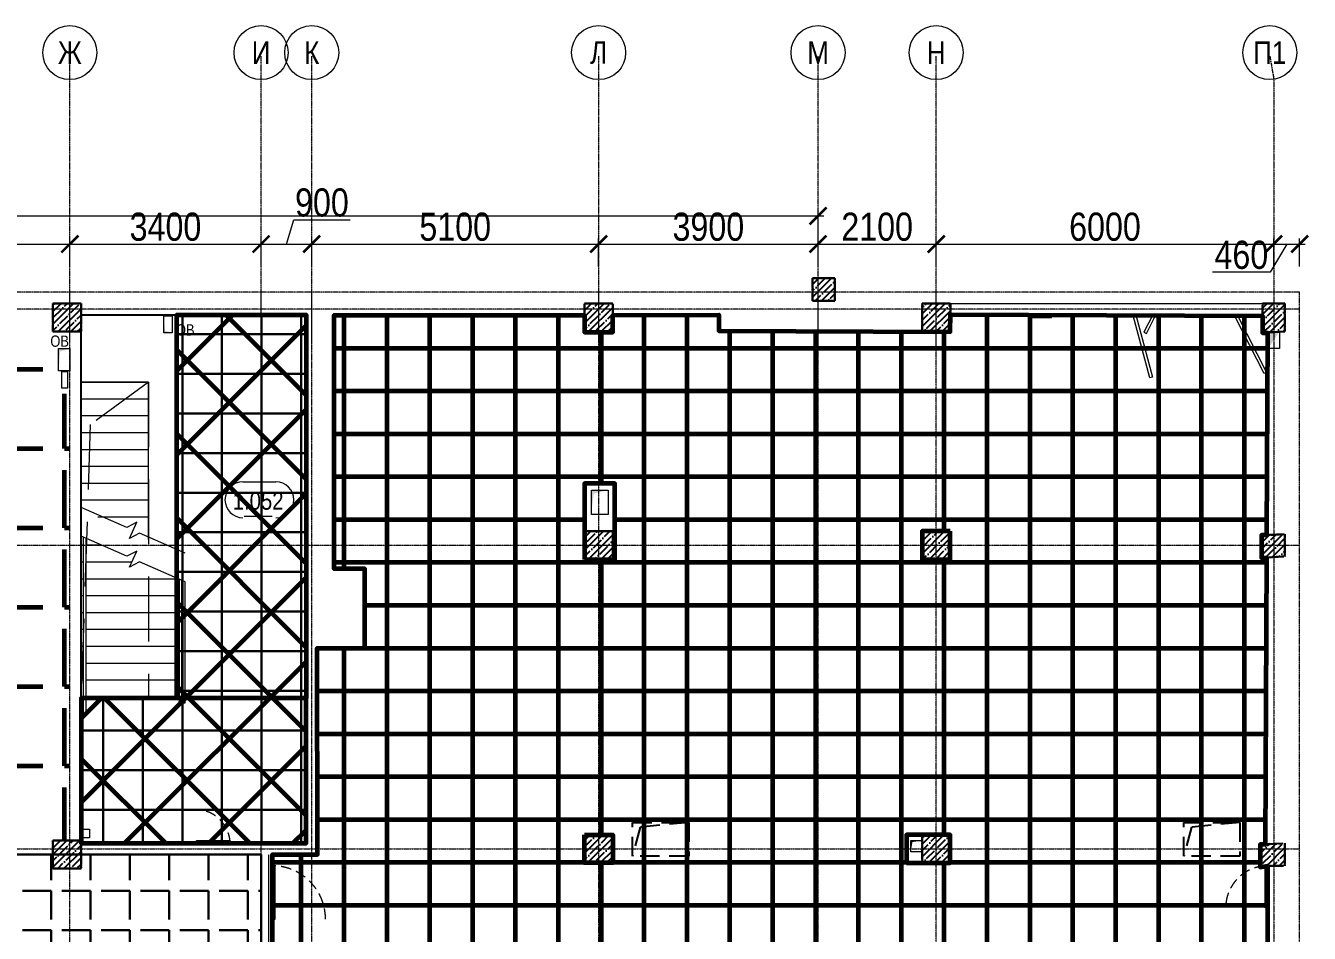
# Model space of a CAD drawing. Header units: millimetres. Extents: x -65509 to 912790, y 446 to 713294.
# Drawn here: x 23295 to 46113, y 80270 to 96413 of the extents above; entities that cross this region are included whole.
import ezdxf
from ezdxf.enums import TextEntityAlignment as Align

# ---------------------------------------------------------------- set-up
doc = ezdxf.new("R2010")
doc.units = ezdxf.units.MM
for name, pattern in [('CENTER', [50.8, 31.75, -6.35, 6.35, -6.35]), ('CENTER2', [28.575, 19.05, -3.175, 3.175, -3.175]), ('DASHED', [19.05, 12.7, -6.35]), ('HIDDEN', [9.525, 6.35, -3.175]), ('HIDDEN2', [4.7625, 3.175, -1.5875])]:
    doc.linetypes.add(name, pattern=pattern)
doc.layers.get('Defpoints').update_dxf_attribs({"color": 250})
for name, color, linetype, lineweight in [('7.3) Плитка 6', 90, 'Continuous', 60), ('7.5) Плитка тип 6                    6 вып', 90, 'Continuous', 60), ('8.2) Изоляция пола Тип 6    6 вып', 6, 'Continuous', 60), ('9.1) Линолеум 9  9.2 Инв', 3, 'Continuous', 60), ('9.2) Юра итоговая пол плитка', 3, 'Continuous', 30), ('АР_Area', 250, 'Continuous', 5), ('АР_Двери_витраж', 250, 'Continuous', 9), ('АР_Двери_внутренние_антипаника', 250, 'Continuous', 0), ('АР_Колонны', 250, 'Continuous', 30), ('АР_ЛК', 250, 'Continuous', 25), ('АР_Отверстия', 250, 'Continuous', 9), ('АР_Стены ЖБ', 250, 'Continuous', 35), ('АР_Стены кирпич', 250, 'Continuous', 20), ('АР_Тонкая', 250, 'Continuous', 5), ('АР_Ф_ЛК', 250, 'Continuous', 5), ('АР_Штриховка', 250, 'Continuous', 0), ('ВК_Шахты', 250, 'Continuous', 9), ('КМ_Фахверки размер', 250, 'Continuous', 25), ('ОВ_коллекторы', 250, 'Continuous', 25), ('ОВ_Отопление', 250, 'Continuous', 5), ('ОВ_Шахты_блок 4.1', 250, 'Continuous', 25), ('РД_Оси_100', 250, 'Continuous', 0), ('РД_Оси_размер', 250, 'Continuous', 0)]:
    doc.layers.add(name, color=color, linetype=linetype, lineweight=lineweight)
doc.layers.add('АР_Делит', color=250, linetype='Continuous', lineweight=0, plot=False)
doc.styles.add('style1', font='ARIALN.TTF')
doc.styles.add('ккк', font='isocpeur.ttf', dxfattribs={"width": 0.85, "oblique": 15})
doc.dimstyles.new('Dim100_ареал', dxfattribs={"dimscale": 100, "dimtxt": 2.5, "dimasz": 1, "dimexe": 1, "dimexo": 1, "dimgap": 0.5, "dimtad": 1, "dimzin": 12, "dimdsep": 46, "dimtxsty": 'style1', "dimblk": 'ARCHTICK', "dimcen": 1, "dimdle": 1, "dimclrd": 256, "dimclre": 256, "dimaunit": 1, "dimadec": 0, "dimazin": 3, "dimtfac": 1, "dimtmove": 1, "dimatfit": 3, "dimldrblk": 'OPEN30', "dimfxl": 4, "dimfxlon": 1, "dimtolj": 1, "dimtzin": 0, "dimlwd": 9, "dimlwe": 9, "dimarcsym": 0})
pattern_1 = [(45, (-120, -9128.87), (-112.2532, 112.2532), []), (45, (-7.75, -9128.87), (-112.2532, 112.2532), [198.4375, -39.6875, 0, -39.6875])]

# ---------------------------------------------------------------- blocks, each defined once
blk = doc.blocks.new('ЛК_4000х9200_1эт')
at = {"color": 5}
blk.add_lwpolyline([(3574, 3915), (6700, 3915), (6700, 3955), (3559, 3955)], dxfattribs=at)
at = {"layer": 'АР_Делит'}
blk.add_lwpolyline([(-400, 4000), (9000, 4000), (9000, 0), (-400, 0)], close=True, dxfattribs=at)
at = {"layer": 'АР_Тонкая'}
for points in [[(3841, 2150), (3484, 2961), (3577, 3138), (3291, 3012), (3383, 3189), (3026, 4000)], [(4352, 2150), (3995, 2961), (4088, 3138), (3802, 3012), (3894, 3189), (3537, 4000)]]:
    blk.add_lwpolyline(points, dxfattribs=at)
at = {"layer": 'АР_Ф_ЛК'}
for p, q in [((800, 2800), (800, 4000)), ((1100, 2800), (1100, 4000)), ((1400, 2800), (1400, 4000)), ((1700, 2800), (1700, 4000)), ((2000, 2800), (2000, 4000)), ((2300, 2800), (2300, 4000)), ((2600, 2800), (2600, 4000)), ((2900, 2800), (2900, 4000)), ((3200, 2800), (3200, 3705))]:
    blk.add_line(p, q, dxfattribs=at)
at = {"layer": 'АР_Ф_ЛК', "color": 5}
for p, q in [((3700, 3955), (3700, 4000)), ((3700, 3630), (3700, 3915)), ((4000, 3955), (4000, 4000)), ((4000, 3099), (4000, 3915)), ((4300, 3955), (4300, 4000)), ((4300, 2269), (4300, 3915)), ((4600, 3955), (4600, 4000)), ((4600, 2255), (4600, 3915)), ((4900, 3955), (4900, 4000)), ((4900, 2255), (4900, 3915)), ((5200, 3955), (5200, 4000)), ((5200, 2255), (5200, 3915)), ((5500, 3955), (5500, 4000)), ((5500, 2255), (5500, 3915)), ((5800, 3955), (5800, 4000)), ((5800, 2255), (5800, 3915)), ((6100, 3955), (6100, 4000)), ((6100, 2255), (6100, 3915)), ((6400, 3955), (6400, 4000)), ((6400, 2255), (6400, 3915)), ((4600, 2190), (4600, 2215)), ((4900, 2190), (4900, 2215)), ((5200, 2190), (5200, 2215)), ((5500, 2190), (5500, 2215)), ((5800, 2190), (5800, 2215)), ((6100, 2190), (6100, 2215)), ((6400, 2190), (6400, 2215))]:
    blk.add_line(p, q, dxfattribs=at)
at = {"layer": 'АР_Ф_ЛК', "color": 5, "lineweight": 9}
for p, q in [((4306, 2255), (6480, 2255)), ((4324, 2215), (6480, 2215))]:
    blk.add_line(p, q, dxfattribs=at)
at = {"layer": 'АР_Ф_ЛК'}
blk.add_lwpolyline([(3599, 2800), (800, 2800), (800, 4000), (3070, 4000)], dxfattribs=at)
for points in [[(800, 3400, 0, 150, 0), (1266, 3400, 0, 0, 0), (3334, 3400, 0, 0, 0)], [(4094, 3085, 0, 150, 0), (4561, 3085, 0, 0, 0), (6400, 3085, 0, 0, 0)]]:
    blk.add_lwpolyline(points, format="xyseb", dxfattribs=at)
at = {"layer": 'АР_Ф_ЛК', "color": 5}
blk.add_lwpolyline([(4335, 2190), (6500, 2190), (6500, 2150), (4352, 2150)], dxfattribs=at)
at = {"layer": 'АР_Ф_ЛК', "color": 5, "lineweight": 9}
blk.add_arc((6480, 2235), 20, 270, 90, dxfattribs=at)
blk = doc.blocks.new('otv')
at = {"linetype": 'Continuous'}
blk.add_lwpolyline([(0, -1), (0, 0), (1, 0), (1, -1)], close=True, dxfattribs=at)
blk.add_solid([(0, -1), (0, 0), (0.135, -0.137), (1, 0)], dxfattribs=at)
blk = doc.blocks.new('otv пунктир')
at = {"linetype": 'HIDDEN', "ltscale": 0.07}
blk.add_lwpolyline([(0, 0), (0, 1), (1, 1), (1, 0)], close=True, dxfattribs=at)
blk.add_lwpolyline([(0, 1), (0.1346, 0.1366), (1, 0)], dxfattribs=at)
blk = doc.blocks.new('otv_в_стене')
at = {"linetype": 'Continuous'}
blk.add_lwpolyline([(0, -1), (0, 0), (1, 0), (1, -1)], close=True, dxfattribs=at)
blk.add_solid([(0, -1), (0, 0), (0.5, -0.5), (1, 0)], dxfattribs=at)
blk = doc.blocks.new('A-iden')
at = {"linetype": 'Continuous', "lineweight": 5}
blk.add_circle((0, -4), 3, dxfattribs=at)
at = {"color": 0, "linetype": 'Continuous', "lineweight": 20, "style": 'ккк', "width": 0.85}
blk.add_attdef('ID', text='', height=8, dxfattribs=at).set_placement((0.31, -3.85), align=Align.MIDDLE_CENTER)
blk = doc.blocks.new('_ArchTick')
at = {"color": 0, "linetype": 'ByBlock', "const_width": 0.15}
blk.add_lwpolyline([(-0.5, -0.5), (0.5, 0.5)], dxfattribs=at)
blk = doc.blocks.new('*D118')
at = {"layer": 'Defpoints', "color": 0, "transparency": 16777216}
for p in [(1241253, 222414), (1223253, 135908), (1241253, 133908)]:
    blk.add_point(p, dxfattribs=at)
at = {"layer": 'РД_Оси_размер', "lineweight": 9, "transparency": 16777216}
for p, q in [((1223253, 134308), (1223253, 133808)), ((1241253, 134308), (1241253, 133808)), ((1223153, 133908), (1241353, 133908))]:
    blk.add_line(p, q, dxfattribs=at)
at = {"layer": 'РД_Оси_размер', "lineweight": 9, "transparency": 16777216, "xscale": 300, "yscale": 300, "zscale": 300, "rotation": 180}
blk.add_blockref('_ArchTick', (1223253, 133908), dxfattribs=at)
at = {"layer": 'РД_Оси_размер', "lineweight": 9, "transparency": 16777216, "xscale": 300, "yscale": 300, "zscale": 300}
blk.add_blockref('_ArchTick', (1241253, 133908), dxfattribs=at)
at = {"layer": 'РД_Оси_размер', "color": 0, "transparency": 16777216, "insert": (1232253, 134213), "char_height": 500, "attachment_point": 5, "style": 'style1'}
blk.add_mtext('\\A1;18000', dxfattribs=at)
blk = doc.blocks.new('_Open30')
at = {"color": 0, "linetype": 'ByBlock', "lineweight": -2}
for p, q in [((-1, 0.268), (0, 0)), ((0, 0), (-1, -0.268)), ((0, 0), (-1, 0))]:
    blk.add_line(p, q, dxfattribs=at)
blk = doc.blocks.new('*D98')
at = {"layer": 'Defpoints', "color": 0, "transparency": 16777216}
for p in [(1233153, 224571), (1195653, 222571), (1233153, 222571)]:
    blk.add_point(p, dxfattribs=at)
at = {"layer": 'РД_Оси_размер', "lineweight": 9, "transparency": 16777216}
for p, q in [((1195553, 224571), (1233253, 224571)), ((1195653, 224171), (1195653, 224671)), ((1233153, 224171), (1233153, 224671))]:
    blk.add_line(p, q, dxfattribs=at)
at = {"layer": 'РД_Оси_размер', "lineweight": 9, "transparency": 16777216, "xscale": 300, "yscale": 300, "zscale": 300, "rotation": 180}
blk.add_blockref('_ArchTick', (1195653, 224571), dxfattribs=at)
at = {"layer": 'РД_Оси_размер', "lineweight": 9, "transparency": 16777216, "xscale": 300, "yscale": 300, "zscale": 300}
blk.add_blockref('_ArchTick', (1233153, 224571), dxfattribs=at)
at = {"layer": 'РД_Оси_размер', "color": 0, "transparency": 16777216, "insert": (1214403, 224876), "char_height": 500, "attachment_point": 5, "style": 'style1'}
blk.add_mtext('\\A1;37500', dxfattribs=at)
blk = doc.blocks.new('*D110')
at = {"layer": 'Defpoints', "color": 0, "transparency": 16777216}
for p in [(1219853, 224071), (1215753, 222571), (1219853, 222571)]:
    blk.add_point(p, dxfattribs=at)
at = {"layer": 'РД_Оси_размер', "lineweight": 9, "transparency": 16777216}
for p, q in [((1215653, 224071), (1219953, 224071)), ((1215753, 223671), (1215753, 224171)), ((1219853, 223671), (1219853, 224171))]:
    blk.add_line(p, q, dxfattribs=at)
at = {"layer": 'РД_Оси_размер', "lineweight": 9, "transparency": 16777216, "xscale": 300, "yscale": 300, "zscale": 300, "rotation": 180}
blk.add_blockref('_ArchTick', (1215753, 224071), dxfattribs=at)
at = {"layer": 'РД_Оси_размер', "lineweight": 9, "transparency": 16777216, "xscale": 300, "yscale": 300, "zscale": 300}
blk.add_blockref('_ArchTick', (1219853, 224071), dxfattribs=at)
at = {"layer": 'РД_Оси_размер', "color": 0, "transparency": 16777216, "insert": (1217803, 224376), "char_height": 500, "attachment_point": 5, "style": 'style1'}
blk.add_mtext('\\A1;4100', dxfattribs=at)
blk = doc.blocks.new('*D111')
at = {"layer": 'Defpoints', "color": 0, "transparency": 16777216}
for p in [(1223253, 224071), (1219853, 222571), (1223253, 222571)]:
    blk.add_point(p, dxfattribs=at)
at = {"layer": 'РД_Оси_размер', "lineweight": 9, "transparency": 16777216}
for p, q in [((1219753, 224071), (1223353, 224071)), ((1219853, 223671), (1219853, 224171)), ((1223253, 223671), (1223253, 224171))]:
    blk.add_line(p, q, dxfattribs=at)
at = {"layer": 'РД_Оси_размер', "lineweight": 9, "transparency": 16777216, "xscale": 300, "yscale": 300, "zscale": 300, "rotation": 180}
blk.add_blockref('_ArchTick', (1219853, 224071), dxfattribs=at)
at = {"layer": 'РД_Оси_размер', "lineweight": 9, "transparency": 16777216, "xscale": 300, "yscale": 300, "zscale": 300}
blk.add_blockref('_ArchTick', (1223253, 224071), dxfattribs=at)
at = {"layer": 'РД_Оси_размер', "color": 0, "transparency": 16777216, "insert": (1221553, 224376), "char_height": 500, "attachment_point": 5, "style": 'style1'}
blk.add_mtext('\\A1;3400', dxfattribs=at)
blk = doc.blocks.new('*D112')
at = {"layer": 'Defpoints', "color": 0, "transparency": 16777216}
for p in [(1224153, 224071), (1223253, 222571), (1224153, 222571)]:
    blk.add_point(p, dxfattribs=at)
at = {"layer": 'РД_Оси_размер', "lineweight": 9, "transparency": 16777216}
for p, q in [((1223703, 224071), (1223832, 224501)), ((1223832, 224501), (1224837, 224501)), ((1223153, 224071), (1224253, 224071)), ((1223253, 223671), (1223253, 224171)), ((1224153, 223671), (1224153, 224171))]:
    blk.add_line(p, q, dxfattribs=at)
at = {"layer": 'РД_Оси_размер', "lineweight": 9, "transparency": 16777216, "xscale": 300, "yscale": 300, "zscale": 300, "rotation": 180}
blk.add_blockref('_ArchTick', (1223253, 224071), dxfattribs=at)
at = {"layer": 'РД_Оси_размер', "lineweight": 9, "transparency": 16777216, "xscale": 300, "yscale": 300, "zscale": 300}
blk.add_blockref('_ArchTick', (1224153, 224071), dxfattribs=at)
at = {"layer": 'РД_Оси_размер', "color": 0, "transparency": 16777216, "insert": (1224334, 224807), "char_height": 500, "attachment_point": 5, "style": 'style1'}
blk.add_mtext('\\A1;900', dxfattribs=at)
blk = doc.blocks.new('*D113')
at = {"layer": 'Defpoints', "color": 0, "transparency": 16777216}
for p in [(1229253, 224071), (1224153, 222571), (1229253, 222571)]:
    blk.add_point(p, dxfattribs=at)
at = {"layer": 'РД_Оси_размер', "lineweight": 9, "transparency": 16777216}
for p, q in [((1224053, 224071), (1229353, 224071)), ((1224153, 223671), (1224153, 224171)), ((1229253, 223671), (1229253, 224171))]:
    blk.add_line(p, q, dxfattribs=at)
at = {"layer": 'РД_Оси_размер', "lineweight": 9, "transparency": 16777216, "xscale": 300, "yscale": 300, "zscale": 300, "rotation": 180}
blk.add_blockref('_ArchTick', (1224153, 224071), dxfattribs=at)
at = {"layer": 'РД_Оси_размер', "lineweight": 9, "transparency": 16777216, "xscale": 300, "yscale": 300, "zscale": 300}
blk.add_blockref('_ArchTick', (1229253, 224071), dxfattribs=at)
at = {"layer": 'РД_Оси_размер', "color": 0, "transparency": 16777216, "insert": (1226703, 224376), "char_height": 500, "attachment_point": 5, "style": 'style1'}
blk.add_mtext('\\A1;5100', dxfattribs=at)
blk = doc.blocks.new('*D114')
at = {"layer": 'Defpoints', "color": 0, "transparency": 16777216}
for p in [(1233153, 224071), (1229253, 222571), (1233153, 222571)]:
    blk.add_point(p, dxfattribs=at)
at = {"layer": 'РД_Оси_размер', "lineweight": 9, "transparency": 16777216}
for p, q in [((1229153, 224071), (1233253, 224071)), ((1229253, 223671), (1229253, 224171)), ((1233153, 223671), (1233153, 224171))]:
    blk.add_line(p, q, dxfattribs=at)
at = {"layer": 'РД_Оси_размер', "lineweight": 9, "transparency": 16777216, "xscale": 300, "yscale": 300, "zscale": 300, "rotation": 180}
blk.add_blockref('_ArchTick', (1229253, 224071), dxfattribs=at)
at = {"layer": 'РД_Оси_размер', "lineweight": 9, "transparency": 16777216, "xscale": 300, "yscale": 300, "zscale": 300}
blk.add_blockref('_ArchTick', (1233153, 224071), dxfattribs=at)
at = {"layer": 'РД_Оси_размер', "color": 0, "transparency": 16777216, "insert": (1231203, 224376), "char_height": 500, "attachment_point": 5, "style": 'style1'}
blk.add_mtext('\\A1;3900', dxfattribs=at)
blk = doc.blocks.new('*D115')
at = {"layer": 'Defpoints', "color": 0, "transparency": 16777216}
for p in [(1235253, 224071), (1233153, 222571), (1235253, 222571)]:
    blk.add_point(p, dxfattribs=at)
at = {"layer": 'РД_Оси_размер', "lineweight": 9, "transparency": 16777216}
for p, q in [((1233053, 224071), (1235353, 224071)), ((1233153, 223671), (1233153, 224171)), ((1235253, 223671), (1235253, 224171))]:
    blk.add_line(p, q, dxfattribs=at)
at = {"layer": 'РД_Оси_размер', "lineweight": 9, "transparency": 16777216, "xscale": 300, "yscale": 300, "zscale": 300, "rotation": 180}
blk.add_blockref('_ArchTick', (1233153, 224071), dxfattribs=at)
at = {"layer": 'РД_Оси_размер', "lineweight": 9, "transparency": 16777216, "xscale": 300, "yscale": 300, "zscale": 300}
blk.add_blockref('_ArchTick', (1235253, 224071), dxfattribs=at)
at = {"layer": 'РД_Оси_размер', "color": 0, "transparency": 16777216, "insert": (1234203, 224376), "char_height": 500, "attachment_point": 5, "style": 'style1'}
blk.add_mtext('\\A1;2100', dxfattribs=at)
blk = doc.blocks.new('*D116')
at = {"layer": 'Defpoints', "color": 0, "transparency": 16777216}
for p in [(1241253, 224071), (1235253, 222571), (1241253, 222571)]:
    blk.add_point(p, dxfattribs=at)
at = {"layer": 'РД_Оси_размер', "lineweight": 9, "transparency": 16777216}
for p, q in [((1235153, 224071), (1241353, 224071)), ((1235253, 223671), (1235253, 224171)), ((1241253, 223671), (1241253, 224171))]:
    blk.add_line(p, q, dxfattribs=at)
at = {"layer": 'РД_Оси_размер', "lineweight": 9, "transparency": 16777216, "xscale": 300, "yscale": 300, "zscale": 300, "rotation": 180}
blk.add_blockref('_ArchTick', (1235253, 224071), dxfattribs=at)
at = {"layer": 'РД_Оси_размер', "lineweight": 9, "transparency": 16777216, "xscale": 300, "yscale": 300, "zscale": 300}
blk.add_blockref('_ArchTick', (1241253, 224071), dxfattribs=at)
at = {"layer": 'РД_Оси_размер', "color": 0, "transparency": 16777216, "insert": (1238253, 224376), "char_height": 500, "attachment_point": 5, "style": 'style1'}
blk.add_mtext('\\A1;6000', dxfattribs=at)
blk = doc.blocks.new('*D117')
at = {"layer": 'Defpoints', "color": 0, "transparency": 16777216}
for p in [(1241713, 224071), (1241253, 222571), (1241713, 222571)]:
    blk.add_point(p, dxfattribs=at)
at = {"layer": 'РД_Оси_размер', "lineweight": 9, "transparency": 16777216}
for p, q in [((1241153, 224071), (1241813, 224071)), ((1241483, 224071), (1241187, 223571)), ((1241253, 223671), (1241253, 224171)), ((1241713, 223671), (1241713, 224171)), ((1241187, 223571), (1240166, 223571))]:
    blk.add_line(p, q, dxfattribs=at)
at = {"layer": 'РД_Оси_размер', "lineweight": 9, "transparency": 16777216, "xscale": 300, "yscale": 300, "zscale": 300, "rotation": 180}
blk.add_blockref('_ArchTick', (1241253, 224071), dxfattribs=at)
at = {"layer": 'РД_Оси_размер', "lineweight": 9, "transparency": 16777216, "xscale": 300, "yscale": 300, "zscale": 300}
blk.add_blockref('_ArchTick', (1241713, 224071), dxfattribs=at)
at = {"layer": 'РД_Оси_размер', "color": 0, "transparency": 16777216, "insert": (1240677, 223876), "char_height": 500, "attachment_point": 5, "style": 'style1'}
blk.add_mtext('\\A1;460', dxfattribs=at)
blk = doc.blocks.new('MOK-МаркаПом_овал_ареал')
for p, q in [((-2.99, 3.76), (3.52, 3.76)), ((-2.75, -3), (2.75, -3))]:
    blk.add_line(p, q)
for centre, radius, start, end in [((-2.99, 0.21), 3.55, 90, 270), ((3.52, 0.21), 3.55, 270, 90), ((-7.41, 0), 7.16, 0, 0.001)]:
    blk.add_arc(centre, radius, start, end)
at = {"color": 0, "style": 'style1'}
blk.add_attdef('АР-ПОМЕЩЕНИЕ:НОМЕР', text='', height=3, dxfattribs=at).set_placement((0.26, 0), align=Align.MIDDLE)
blk = doc.blocks.new('оси_рен')
at = {"layer": 'РД_Оси_100', "color": 251, "linetype": 'CENTER2', "true_color": 0x636466}
for p, q in [((1219852.916, 222320.175), (1219852.916, 227414.666)), ((1223252.916, 222320.175), (1223252.916, 227414.666)), ((1233152.916, 222320.175), (1233152.916, 227414.666)), ((1235252.916, 222320.175), (1235252.916, 227414.666)), ((1219852.916, 135558.25), (1219852.916, 223268.25)), ((1223252.916, 135558.25), (1223252.916, 223268.25)), ((1233152.916, 190733.254), (1233152.916, 223383.079)), ((1235252.916, 190733.254), (1235252.916, 223213.25)), ((1189697.958, 218713.25), (1241712.916, 218713.25)), ((1189697.958, 213313.25), (1241712.916, 213313.25))]:
    blk.add_line(p, q, dxfattribs=at)
for points in [[(1224152.916, 222320.175), (1224152.916, 227414.666)], [(1229252.916, 227414.666), (1229252.916, 222320.175)], [(1241182.916, 227414.666), (1241252.916, 227014.666), (1241252.916, 222320.175)], [(1241712.916, 223213.25), (1190197.958, 223213.25), (1189697.958, 223363.25)], [(1224152.916, 135913.25), (1224152.916, 223268.25)], [(1229252.916, 223268.25), (1229252.916, 190733.254)], [(1241252.916, 223213.25), (1241252.916, 181613.25)], [(1241712.916, 190813.25), (1241712.916, 223213.25)], [(1241712.916, 222913.25), (1190197.958, 222913.25), (1189697.958, 222763.25)]]:
    blk.add_lwpolyline(points, dxfattribs=at)
at = {"layer": 'РД_Оси_100', "color": 251, "true_color": 0x636466}
ref = blk.add_blockref('A-iden', (1219852.916, 228114.666), dxfattribs=dict(at, xscale=160, yscale=160))
ref.add_attrib('ID', 'Ж', dxfattribs={"layer": '0', "linetype": 'Continuous', "height": 400, "style": 'style1'}).set_placement((1219852.916, 227474.666), align=Align.MIDDLE)
ref = blk.add_blockref('A-iden', (1223252.916, 228114.666), dxfattribs=dict(at, xscale=160, yscale=160))
ref.add_attrib('ID', 'И', dxfattribs={"layer": '0', "linetype": 'Continuous', "height": 400, "style": 'style1'}).set_placement((1223252.916, 227474.666), align=Align.MIDDLE)
ref = blk.add_blockref('A-iden', (1224152.916, 228114.666), dxfattribs=dict(at, xscale=160, yscale=160))
ref.add_attrib('ID', 'К', dxfattribs={"layer": '0', "linetype": 'Continuous', "height": 400, "style": 'style1'}).set_placement((1224152.916, 227474.666), align=Align.MIDDLE)
ref = blk.add_blockref('A-iden', (1229252.916, 228114.666), dxfattribs=dict(at, xscale=160, yscale=160))
ref.add_attrib('ID', 'Л', dxfattribs={"layer": '0', "linetype": 'Continuous', "height": 400, "style": 'style1'}).set_placement((1229252.916, 227474.666), align=Align.MIDDLE)
ref = blk.add_blockref('A-iden', (1233152.916, 228114.666), dxfattribs=dict(at, xscale=160, yscale=160))
ref.add_attrib('ID', 'М', dxfattribs={"layer": '0', "linetype": 'Continuous', "height": 400, "style": 'style1'}).set_placement((1233152.916, 227474.666), align=Align.MIDDLE)
ref = blk.add_blockref('A-iden', (1235252.916, 228114.666), dxfattribs=dict(at, xscale=160, yscale=160))
ref.add_attrib('ID', 'Н', dxfattribs={"layer": '0', "linetype": 'Continuous', "height": 400, "style": 'style1'}).set_placement((1235252.916, 227474.666), align=Align.MIDDLE)
ref = blk.add_blockref('A-iden', (1241182.916, 228114.666), dxfattribs=dict(at, xscale=160, yscale=160))
ref.add_attrib('ID', 'П1', dxfattribs={"layer": '0', "linetype": 'Continuous', "height": 400, "style": 'style1'}).set_placement((1241182.916, 227474.666), align=Align.MIDDLE)
at = {"layer": 'РД_Оси_размер', "color": 251, "true_color": 0x636466}
for base, p1, p2, picture, middle in [((1233152.916, 224571.073), (1195652.916, 222571.073), (1233152.916, 222571.073), '*D98', (1214402.916, 224876.359)), ((1224152.916, 224071.073), (1223252.916, 222571.073), (1224152.916, 222571.073), '*D112', (1223882.001, 224806.646)), ((1219852.916, 224071.073), (1215752.916, 222571.073), (1219852.916, 222571.073), '*D110', (1217802.916, 224376.359)), ((1223252.916, 224071.073), (1219852.916, 222571.073), (1223252.916, 222571.073), '*D111', (1221552.916, 224376.359)), ((1229252.916, 224071.073), (1224152.916, 222571.073), (1229252.916, 222571.073), '*D113', (1226702.916, 224376.359)), ((1233152.916, 224071.073), (1229252.916, 222571.073), (1233152.916, 222571.073), '*D114', (1231202.916, 224376.359)), ((1235252.916, 224071.073), (1233152.916, 222571.073), (1235252.916, 222571.073), '*D115', (1234202.916, 224376.359)), ((1241252.916, 224071.073), (1235252.916, 222571.073), (1241252.916, 222571.073), '*D116', (1238252.916, 224376.359)), ((1241252.916, 133907.755), (1223252.916, 135907.755), (1241252.916, 222413.947), '*D118', (1232252.916, 134213.041))]:
    dim = blk.add_linear_dim(base=base, p1=p1, p2=p2, dimstyle='Dim100_ареал', override={"dimtxt": 5, "dimasz": 3}, dxfattribs=at)
    dim.commit()
    dim.dimension.update_dxf_attribs({"geometry": picture, "text_midpoint": middle})
dim = blk.add_linear_dim(base=(1241712.916, 224071.073), p1=(1241252.916, 222571.073), p2=(1241712.916, 222571.073), dimstyle='Dim100_ареал', override={"dimtxt": 5, "dimasz": 3}, dxfattribs=at)
dim.commit()
dim.dimension.update_dxf_attribs({"geometry": '*D117', "text_midpoint": (1241137.097, 223571.073), "dimtype": 160})

msp = doc.modelspace()

# ---------------------------------------------------------------- hatches: boundary and pattern name
at = {"layer": '7.3) Плитка 6'}
h = msp.add_hatch(dxfattribs=at)
h.set_pattern_fill('ANSI37', color=256, scale=240, angle=45)
h.paths.add_polyline_path([(28580, 65871.154), (27880, 65871.13), (27880, 69971.13), (27580, 69971.13), (27580, 73821.13), (27680, 73821.13), (27680, 74321.13), (27580, 74321.13), (27580, 77871.13), (27680, 77871.13), (27680, 81671.13), (28480, 81671.13), (28478.192, 85342.535), (29321.381, 85342.681), (29321.137, 86750.927), (28780.731, 86750.833), (28779.949, 91262.589), (33229.949, 91263.36), (33230.001, 90963.36), (33730.001, 90963.447), (33729.949, 91263.447), (35616.82, 91271.13), (35617.977, 90986.938), (39729.995, 90968.816), (39731.341, 91274.256), (45279.902, 91249.803), (45278.58, 90949.808), (45369.788, 90949.406), (45353.922, 87349.441), (45263.924, 87349.838), (45262.161, 86949.842), (45352.183, 86949.445), (45329.706, 81849.495), (45239.685, 81849.891), (45237.922, 81449.895), (45370, 81471.13), (45370, 78271.13), (44970, 78271.13), (44970, 73821.13), (45370, 73821.13), (45370, 69971.13), (45081.461, 69971.13), (45081.461, 65871.13)])
h.paths.add_polyline_path([(39230, 70021.13), (39730, 70021.13), (39730, 69521.13), (39230, 69521.13)], flags=16)
h.paths.add_polyline_path([(33230, 70021.13), (33730, 70021.13), (33730, 69521.13), (33230, 69521.13)], flags=16)
h.paths.add_polyline_path([(39230, 74321.13), (39730, 74321.13), (39730, 73821.13), (39230, 73821.13)], flags=16)
h.paths.add_polyline_path([(33230, 73821.13), (33730, 73821.13), (33730, 74321.13), (33230, 74321.13)], flags=16)
h.paths.add_polyline_path([(39230, 78941.13), (39730, 78941.13), (39730, 77821.13), (39230, 77821.13)], flags=16)
h.paths.add_polyline_path([(33230, 78941.13), (33730, 78941.13), (33730, 77821.13), (33230, 77821.13)], flags=16)
h.paths.add_polyline_path([(38949.983, 81521.13), (39730, 81521.13), (39730, 82021.13), (38949.983, 82021.13)], flags=16)
h.paths.add_polyline_path([(33230, 82021.13), (33730, 82021.13), (33730, 81521.13), (33230, 81521.13)], flags=16)
h.paths.add_polyline_path([(39730, 87421.13), (39230, 87421.13), (39230, 86921.13), (39730, 86921.13)], flags=16)
h.paths.add_polyline_path([(33230, 86921.13), (33770, 86921.13), (33770, 88271.129), (33230, 88271.129)], flags=16)
h.paths.add_polyline_path([(28580, 65871.13), (44380.005, 65871.13), (44380.005, 65671.532), (28580, 65671.532)])
at = {"layer": '7.5) Плитка тип 6                    6 вып', "lineweight": 30}
h = msp.add_hatch(dxfattribs=at)
h.set_pattern_fill('ANGLE', color=256, scale=100, angle=180)
h.set_pattern_definition([(180, (0, 0), (-9e-14, -698.5), [508, -190.5]), (270, (0, 0), (698.5, -1e-13), [508, -190.5])])
h.paths.add_polyline_path([(27480, 81671.13), (12730, 81671.13), (1218.836, 81671.13), (1218.836, 81371.13), (-20, 81371.13), (-20, 79458.543), (12730, 79458.543), (12730, 79571.13), (13500, 79571.13), (13500, 76821.13), (16680, 76821.13), (16680, 77021.13), (17980, 77021.13), (17980, 78271.13), (24280, 78271.13), (24280, 77021.13), (27150.553, 77021.13), (27150.553, 78271.186), (27480, 78271.186)])
at = {"layer": '8.2) Изоляция пола Тип 6    6 вып'}
h = msp.add_hatch(dxfattribs=at)
h.set_pattern_fill('ANSI37', color=256, scale=333)
h.paths.add_polyline_path([(3980, 91271.13), (1765, 91271.13), (1765, 84471.13), (3980, 84471.13)])
h.paths.add_polyline_path([(28282.77, 84453.655), (25980.001, 84453.655), (25980.001, 91271.13), (28282.77, 91271.13)])
h.paths.add_polyline_path([(28282.77, 84453.655), (24282.77, 84453.655), (24280, 81871.13), (28280, 81871.13)])
h.paths.add_polyline_path([(3980, 84472.37), (-20, 84472.37), (-20, 81871.13), (3980, 81871.13)])
at = {"layer": '9.1) Линолеум 9  9.2 Инв'}
h = msp.add_hatch(dxfattribs=at)
h.set_pattern_fill('ANGLE', color=256, scale=202)
h.set_pattern_definition([(0, (0, 0), (0, 1410.97), [1026.16, -384.81]), (90, (0, 0), (-1410.97, 9e-14), [1026.16, -384.81])])
h.paths.add_polyline_path([(24080, 89864.122), (23780, 89864.122), (23780, 90971.13), (23780, 91271.13), (23230, 91271.13), (20830, 91271.13), (20720, 91271.13), (20720, 90971.13), (20720, 81871.13), (21230, 81871.13), (22330, 81871.13), (23780, 81871.13), (23780, 81921.13), (24080, 81921.13)])
at = {"layer": '9.2) Юра итоговая пол плитка'}
h = msp.add_hatch(dxfattribs=at)
h.set_pattern_fill('ANSI37', color=256, scale=222, angle=45)
h.paths.add_polyline_path([(3980, 91271.13), (1765, 91271.13), (1765, 84471.13), (3980, 84471.13)])
h.paths.add_polyline_path([(28282.77, 84453.655), (25980.001, 84453.655), (25980.001, 91271.13), (28282.77, 91271.13)])
h.paths.add_polyline_path([(28282.77, 84453.655), (24282.77, 84453.655), (24280, 81871.13), (28280, 81871.13)])
h.paths.add_polyline_path([(3980, 84472.37), (-20, 84472.37), (-20, 81871.13), (3980, 81871.13)])
at = {"layer": 'АР_Штриховка', "linetype": 'Continuous', "lineweight": 25}
h = msp.add_hatch(dxfattribs=at)
h.set_pattern_fill('ANSI35', color=256, scale=25, style=0)
h.set_pattern_definition(pattern_1)
h.paths.add_polyline_path([(37280, 91521.13), (37680, 91521.13), (37680, 91921.13), (37280, 91921.13)], flags=0)
h = msp.add_hatch(dxfattribs=at)
h.set_pattern_fill('ANSI35', color=256, scale=25, style=0)
h.set_pattern_definition(pattern_1)
h.paths.add_polyline_path([(23780, 90971.13), (24280, 90971.13), (24280, 91471.13), (23780, 91471.13)], flags=0)
h = msp.add_hatch(dxfattribs=at)
h.set_pattern_fill('ANSI35', color=256, scale=25, style=0)
h.set_pattern_definition(pattern_1)
h.paths.add_polyline_path([(33730, 91471.13), (33730, 90971.13), (33230, 90971.13), (33230, 91471.13)], flags=0)
h = msp.add_hatch(dxfattribs=at)
h.set_pattern_fill('ANSI35', color=256, scale=25, style=0)
h.set_pattern_definition(pattern_1)
h.paths.add_polyline_path([(39230, 90971.13), (39730, 90971.13), (39730, 91471.13), (39230, 91471.13)], flags=0)
h = msp.add_hatch(dxfattribs=at)
h.set_pattern_fill('ANSI35', color=256, scale=25, style=0)
h.set_pattern_definition(pattern_1)
h.paths.add_polyline_path([(45280, 90971.13), (45680, 90971.13), (45680, 91471.13), (45280, 91471.13)], flags=0)
h = msp.add_hatch(dxfattribs=at)
h.set_pattern_fill('ANSI35', color=256, scale=25, style=0)
h.set_pattern_definition(pattern_1)
h.paths.add_polyline_path([(33730, 87421.13), (33730, 86921.13), (33230, 86921.13), (33230, 87421.13)], flags=0)
h = msp.add_hatch(dxfattribs=at)
h.set_pattern_fill('ANSI35', color=256, scale=25, style=0)
h.set_pattern_definition(pattern_1)
h.paths.add_polyline_path([(39230, 86921.13), (39730, 86921.13), (39730, 87421.13), (39230, 87421.13)], flags=0)
h = msp.add_hatch(dxfattribs=at)
h.set_pattern_fill('ANSI35', color=256, scale=25, style=0)
h.set_pattern_definition(pattern_1)
h.paths.add_polyline_path([(45280, 86971.13), (45680, 86971.13), (45680, 87371.13), (45280, 87371.13)], flags=0)
h = msp.add_hatch(dxfattribs=at)
h.set_pattern_fill('ANSI35', color=256, scale=25, style=0)
h.set_pattern_definition(pattern_1)
h.paths.add_polyline_path([(23780, 81421.13), (24280, 81421.13), (24280, 81921.13), (23780, 81921.13)], flags=0)
h = msp.add_hatch(dxfattribs=at)
h.set_pattern_fill('ANSI35', color=256, scale=25, style=0)
h.set_pattern_definition(pattern_1)
h.paths.add_polyline_path([(33730, 82021.13), (33730, 81521.13), (33230, 81521.13), (33230, 82021.13)], flags=0)
h = msp.add_hatch(dxfattribs=at)
h.set_pattern_fill('ANSI35', color=256, scale=25, style=0)
h.set_pattern_definition(pattern_1)
h.paths.add_polyline_path([(39230, 81521.13), (39730, 81521.13), (39730, 82021.13), (39230, 82021.13)], flags=0)
h = msp.add_hatch(dxfattribs=at)
h.set_pattern_fill('ANSI35', color=256, scale=25, style=0)
h.set_pattern_definition(pattern_1)
h.paths.add_polyline_path([(45280, 81471.13), (45680, 81471.13), (45680, 81871.13), (45280, 81871.13)], flags=0)

# ---------------------------------------------------------------- linework, layer by layer
at = {"layer": '7.3) Плитка 6'}
msp.add_lwpolyline([(27680, 77871.13), (27680, 81671.13), (28480, 81671.13), (28478.192, 85342.535), (29321.381, 85342.681), (29321.137, 86750.927), (28780.731, 86750.833), (28779.949, 91262.589), (33229.949, 91263.36), (33230.001, 90963.36), (33730.001, 90963.447), (33729.949, 91263.447), (35616.82, 91271.13), (35617.977, 90986.938), (39729.995, 90968.816), (39731.341, 91274.256), (45279.902, 91249.803), (45278.58, 90949.808), (45369.788, 90949.406), (45353.922, 87349.441), (45263.924, 87349.838), (45262.161, 86949.842), (45352.183, 86949.445), (45329.706, 81849.495), (45239.685, 81849.891), (45237.922, 81449.895), (45370, 81471.13), (45370, 78271.13)], dxfattribs=at)
for points in [[(33230, 86921.13), (33770, 86921.13), (33770, 88271.129), (33230, 88271.129)], [(39730, 87421.13), (39230, 87421.13), (39230, 86921.13), (39730, 86921.13)], [(33230, 82021.13), (33730, 82021.13), (33730, 81521.13), (33230, 81521.13)], [(38949.983, 81521.13), (39730, 81521.13), (39730, 82021.13), (38949.983, 82021.13)]]:
    msp.add_lwpolyline(points, close=True, dxfattribs=at)
at = {"layer": '7.5) Плитка тип 6                    6 вып', "lineweight": 30}
msp.add_lwpolyline([(12730, 81671.13), (27480, 81671.13), (27480, 59646.13), (12730, 59646.13), (12730, 79571.13)], dxfattribs=at)
at = {"layer": '8.2) Изоляция пола Тип 6    6 вып'}
for points in [[(28282.77, 84453.655), (25980.001, 84453.655), (25980.001, 91271.13), (28282.77, 91271.13)], [(28282.77, 84453.655), (24282.77, 84453.655), (24280, 81871.13), (28280, 81871.13)]]:
    msp.add_lwpolyline(points, close=True, dxfattribs=at)
at = {"layer": 'АР_Двери_витраж', "color": 18, "true_color": 0x000000}
for points in [[(43279.346, 90147.374), (42981.643, 91258.415), (43029.94, 91271.356), (43327.642, 90160.315)], [(45307.537, 90223.772), (44785.45, 91248.431), (44830, 91271.13), (45352.087, 90246.472)], [(45325, 80721.138), (45325, 81471.138), (45375, 81471.138), (45375, 80721.138)]]:
    msp.add_lwpolyline(points, close=True, dxfattribs=at)
at = {"layer": 'АР_Двери_внутренние_антипаника', "color": 18, "ltscale": 2, "true_color": 0x000000}
for points in [[(41179.149, 91221.13), (41530, 91221.13), (41530, 91271.13), (41179.149, 91271.13)], [(43215.654, 90936.578), (43374.55, 91248.431), (43330, 91271.13), (43171.103, 90959.278)]]:
    msp.add_lwpolyline(points, close=True, dxfattribs=at)
at = {"layer": 'АР_Двери_внутренние_антипаника', "color": 18, "linetype": 'DASHED', "lineweight": 0, "ltscale": 15, "true_color": 0x000000}
for points in [[(26929.999, 81871.142, 0.398223294), (26330, 82471.13)], [(27730, 81471.13, -0.396194668), (28625, 80521.13, 0.55645464)], [(44625, 80721.138, -0.394805142), (45325, 81469.47)]]:
    msp.add_lwpolyline(points, format="xyb", dxfattribs=at)
at = {"layer": 'АР_Двери_внутренние_антипаника', "color": 18, "true_color": 0x000000}
for points in [[(26329.998, 81921.13), (26929.998, 81921.142), (26929.999, 81871.142), (26329.999, 81871.13)], [(27730, 80521.13), (27730, 81471.13), (27680, 81471.13), (27680, 80521.13)]]:
    msp.add_lwpolyline(points, close=True, dxfattribs=at)
at = {"layer": 'АР_Колонны', "linetype": 'HIDDEN2', "lineweight": 25}
for p, q in [((37280, 91921.13), (37680, 91921.13)), ((37280, 91521.13), (37280, 91921.13)), ((37680, 91921.13), (37680, 91521.13)), ((37680, 91521.13), (37280, 91521.13)), ((23780, 91471.13), (24280, 91471.13)), ((23780, 90971.13), (23780, 91471.13)), ((24280, 91471.13), (24280, 90971.13)), ((33230, 91471.13), (33730, 91471.13)), ((33230.001, 90963.36), (33230, 91463.36)), ((33730, 91463.447), (33730.001, 90963.447)), ((39230, 91471.13), (39730, 91471.13)), ((39230, 90971.13), (39230, 91471.13)), ((39732.199, 91468.922), (39729.995, 90968.927)), ((45278.58, 90949.808), (45279.998, 91449.803)), ((45280, 91471.13), (45680, 91471.13)), ((45680, 91471.13), (45680, 90971.13)), ((24280, 90971.13), (23780, 90971.13)), ((33730.001, 90963.447), (33230.001, 90963.36)), ((39729.995, 90968.927), (39230, 90971.13)), ((45679.223, 90971.089), (45278.58, 90949.808)), ((33230, 87421.13), (33730, 87421.13)), ((33230, 86921.13), (33230, 87421.13)), ((33730, 87421.13), (33730, 86921.13)), ((39230, 87421.13), (39730, 87421.13)), ((39230, 86921.13), (39230, 87421.13)), ((39730, 87421.13), (39730, 86921.13)), ((45262.161, 86949.842), (45263.924, 87349.838)), ((45263.924, 87349.838), (45663.402, 87370.277)), ((45680, 87371.13), (45680, 86971.13)), ((45661.643, 86970.19), (45262.161, 86949.842)), ((33730, 86921.13), (33230, 86921.13)), ((39730, 86921.13), (39230, 86921.13)), ((23780, 81921.13), (24280, 81921.13)), ((23780, 81421.13), (23780, 81921.13)), ((24280, 81921.13), (24280, 81421.13)), ((33230, 82021.13), (33730, 82021.13)), ((33230, 81521.13), (33230, 82021.13)), ((33730, 82021.13), (33730, 81521.13)), ((39230, 82021.13), (39730, 82021.13)), ((39230, 81521.13), (39230, 82021.13)), ((39730, 82021.13), (39730, 81521.13)), ((45237.922, 81449.895), (45239.685, 81849.891)), ((45239.685, 81849.891), (45639.222, 81869.142)), ((45680, 81871.13), (45680, 81471.13)), ((33730, 81521.13), (33230, 81521.13)), ((39730, 81521.13), (39230, 81521.13)), ((45654.81, 81471.132), (45238.017, 81471.391)), ((24280, 81421.13), (23780, 81421.13))]:
    msp.add_line(p, q, dxfattribs=at)
at = {"layer": 'АР_Колонны', "linetype": 'Continuous', "lineweight": 25}
for p, q in [((37680, 91921.13), (37280, 91921.13)), ((37280, 91921.13), (37280, 91521.13)), ((37680, 91521.13), (37680, 91921.13)), ((37280, 91521.13), (37680, 91521.13)), ((24280, 91471.13), (23780, 91471.13)), ((23780, 91471.13), (23780, 90971.13)), ((24280, 90971.13), (24280, 91471.13)), ((33730, 91471.13), (33230, 91471.13)), ((33230, 91463.36), (33230.001, 90963.36)), ((33730.001, 90963.447), (33730, 91463.447)), ((39730, 91471.13), (39230, 91471.13)), ((39230, 91471.13), (39230, 90971.13)), ((39729.995, 90968.927), (39732.199, 91468.922)), ((45279.998, 91449.803), (45278.58, 90949.808)), ((45680, 91471.13), (45280, 91471.13)), ((45680, 90971.13), (45680, 91471.13)), ((23780, 90971.13), (24280, 90971.13)), ((33230.001, 90963.36), (33730.001, 90963.447)), ((39230, 90971.13), (39729.995, 90968.927)), ((45278.58, 90949.808), (45679.223, 90971.089)), ((33230, 87421.13), (33230, 86921.13)), ((33730, 87421.13), (33230, 87421.13)), ((33730, 86921.13), (33730, 87421.13)), ((39730, 87421.13), (39230, 87421.13)), ((39230, 87421.13), (39230, 86921.13)), ((39730, 86921.13), (39730, 87421.13)), ((45263.924, 87349.838), (45262.161, 86949.842)), ((45663.402, 87370.277), (45263.924, 87349.838)), ((45680, 86971.13), (45680, 87371.13)), ((45262.161, 86949.842), (45661.643, 86970.19)), ((33230, 86921.13), (33730, 86921.13)), ((39230, 86921.13), (39730, 86921.13)), ((24280, 81921.13), (23780, 81921.13)), ((23780, 81921.13), (23780, 81421.13)), ((24280, 81421.13), (24280, 81921.13)), ((33230, 82021.13), (33230, 81521.13)), ((33730, 82021.13), (33230, 82021.13)), ((33730, 81521.13), (33730, 82021.13)), ((39730, 82021.13), (39230, 82021.13)), ((39230, 82021.13), (39230, 81521.13)), ((39730, 81521.13), (39730, 82021.13)), ((45239.685, 81849.891), (45237.922, 81449.895)), ((45639.222, 81869.142), (45239.685, 81849.891)), ((45680, 81471.13), (45680, 81871.13)), ((33230, 81521.13), (33730, 81521.13)), ((39230, 81521.13), (39730, 81521.13)), ((45238.017, 81471.391), (45654.81, 81471.132)), ((23780, 81421.13), (24280, 81421.13))]:
    msp.add_line(p, q, dxfattribs=at)
at = {"layer": 'АР_ЛК', "color": 18, "true_color": 0x000000}
msp.add_lwpolyline([(24280, 91271.13), (28280, 91271.13), (28280, 81871.13), (24280, 81871.13)], close=True, dxfattribs=at)
at = {"layer": 'АР_Стены ЖБ', "linetype": 'Continuous', "lineweight": 25}
for p, q in [((37680, 91921.13), (37280, 91921.13)), ((37280, 91921.13), (37280, 91521.13)), ((37680, 91521.13), (37680, 91921.13)), ((37280, 91521.13), (37680, 91521.13)), ((24280, 91471.13), (23780, 91471.13)), ((23780, 91471.13), (23780, 90971.13)), ((24280, 90971.13), (24280, 91471.13)), ((33230, 91471.13), (33730, 91471.13)), ((33230.001, 90963.36), (33230, 91463.36)), ((33730, 91463.447), (33730.001, 90963.447)), ((39730, 91471.13), (39230, 91471.13)), ((39230, 91471.13), (39230, 90971.13)), ((39729.995, 90968.927), (39732.199, 91468.922)), ((45279.998, 91449.803), (45278.58, 90949.808)), ((45680, 91471.13), (45280, 91471.13)), ((45680, 90971.13), (45680, 91471.13)), ((23780, 90971.13), (24280, 90971.13)), ((33730.001, 90963.447), (33230.001, 90963.36)), ((39230, 90971.13), (39729.995, 90968.927)), ((45278.58, 90949.808), (45679.223, 90971.089)), ((33230, 86921.13), (33230, 87421.13)), ((33230, 87421.13), (33730, 87421.13)), ((33730, 87421.13), (33730, 86921.13)), ((39730, 87421.13), (39230, 87421.13)), ((39230, 87421.13), (39230, 86921.13)), ((39730, 86921.13), (39730, 87421.13)), ((45263.924, 87349.838), (45262.161, 86949.842)), ((45663.402, 87370.277), (45263.924, 87349.838)), ((45680, 86971.13), (45680, 87371.13)), ((45262.161, 86949.842), (45661.643, 86970.19)), ((33730, 86921.13), (33230, 86921.13)), ((39230, 86921.13), (39730, 86921.13)), ((24280, 81921.13), (23780, 81921.13)), ((23780, 81921.13), (23780, 81421.13)), ((24280, 81421.13), (24280, 81921.13)), ((33230, 81521.13), (33230, 82021.13)), ((33230, 82021.13), (33730, 82021.13)), ((33730, 82021.13), (33730, 81521.13)), ((39730, 82021.13), (39230, 82021.13)), ((39230, 82021.13), (39230, 81521.13)), ((39730, 81521.13), (39730, 82021.13)), ((45239.685, 81849.891), (45237.922, 81449.895)), ((45639.222, 81869.142), (45239.685, 81849.891)), ((45680, 81471.13), (45680, 81871.13)), ((33730, 81521.13), (33230, 81521.13)), ((39230, 81521.13), (39730, 81521.13)), ((45238.017, 81471.391), (45654.81, 81471.132)), ((23780, 81421.13), (24280, 81421.13))]:
    msp.add_line(p, q, dxfattribs=at)
at = {"layer": 'АР_Стены кирпич', "color": 18, "true_color": 0x000000}
msp.add_lwpolyline([(41572.977, 91271.13), (41380, 91271.13)], dxfattribs=at)
at = {"layer": 'КМ_Фахверки размер', "color": 18, "linetype": 'CENTER', "lineweight": 20, "ltscale": 0.3, "true_color": 0x000000}
for p, q in [((39730, 91471.13), (45280, 91471.13)), ((27620, 78271.13), (27620, 81671.13))]:
    msp.add_line(p, q, dxfattribs=at)
at = {"layer": 'ОВ_коллекторы', "color": 18, "lineweight": 0, "true_color": 0x000000}
msp.add_lwpolyline([(23936.846, 90264.122), (24036.846, 90264.122), (24036.846, 89964.122), (23936.846, 89964.122)], close=True, dxfattribs=at)

# ---------------------------------------------------------------- block references
msp.add_blockref('оси_рен', (-1195772.915, -131542.119))
at = {"layer": 'АР_Area', "color": 18, "linetype": 'Continuous', "lineweight": 5, "true_color": 0x000000}
ref = msp.add_blockref('MOK-МаркаПом_овал_ареал', (27426.697, 87962.034), dxfattribs=dict(at, xscale=90, yscale=90, zscale=100))
ref.add_attrib('АР-ПОМЕЩЕНИЕ:НОМЕР', '1.052', dxfattribs={"layer": '0', "color": 0, "height": 315, "style": 'style1'}).set_placement((27426.697, 87962.034), align=Align.MIDDLE)
at = {"layer": 'АР_Отверстия', "color": 18, "true_color": 0x000000, "xscale": 5600, "yscale": 1200, "rotation": 270}
msp.add_blockref('otv пунктир', (24280, 90071.13), dxfattribs=at)
at = {"layer": 'АР_Ф_ЛК', "color": 18, "true_color": 0x000000, "xscale": -1, "rotation": 90}
msp.add_blockref('ЛК_4000х9200_1эт', (28280, 90871.13), dxfattribs=at)
at = {"layer": 'ВК_Шахты', "color": 18, "true_color": 0x000000}
for p, xscale, yscale in [((33350, 88151.129), 300, 430), ((24280, 82121.13), 150, 150), ((39029.983, 81921.13), 200, 200)]:
    msp.add_blockref('otv', p, dxfattribs=dict(at, xscale=xscale, yscale=yscale))
at = {"layer": 'ОВ_Отопление', "color": 18, "true_color": 0x000000, "xscale": 300, "yscale": 150, "rotation": 90}
msp.add_blockref('otv', (25750, 90951.129), dxfattribs=at)
at = {"layer": 'ОВ_Отопление', "color": 18, "true_color": 0x000000, "xscale": 200}
for name, p, yscale in [('otv_в_стене', (45380.345, 90971.13), 300), ('otv', (23880, 90671.13), 400)]:
    msp.add_blockref(name, p, dxfattribs=dict(at, yscale=yscale))
at = {"layer": 'ОВ_Шахты_блок 4.1', "color": 18, "true_color": 0x000000, "xscale": 600, "yscale": 1000, "rotation": 270}
for p in [(34080.001, 82241.044), (43880.005, 82241.044)]:
    msp.add_blockref('otv пунктир', p, dxfattribs=at)

# ---------------------------------------------------------------- texts
at = {"layer": 'ОВ_Отопление', "color": 18, "true_color": 0x000000, "char_height": 200, "width": 590.00022, "attachment_point": 5, "style": 'style1'}
for insert in [(26131.419, 91000.602), (23898.79, 90800.817)]:
    msp.add_mtext('ОВ', dxfattribs=dict(at, insert=insert))

doc.saveas('drawing.dxf')
